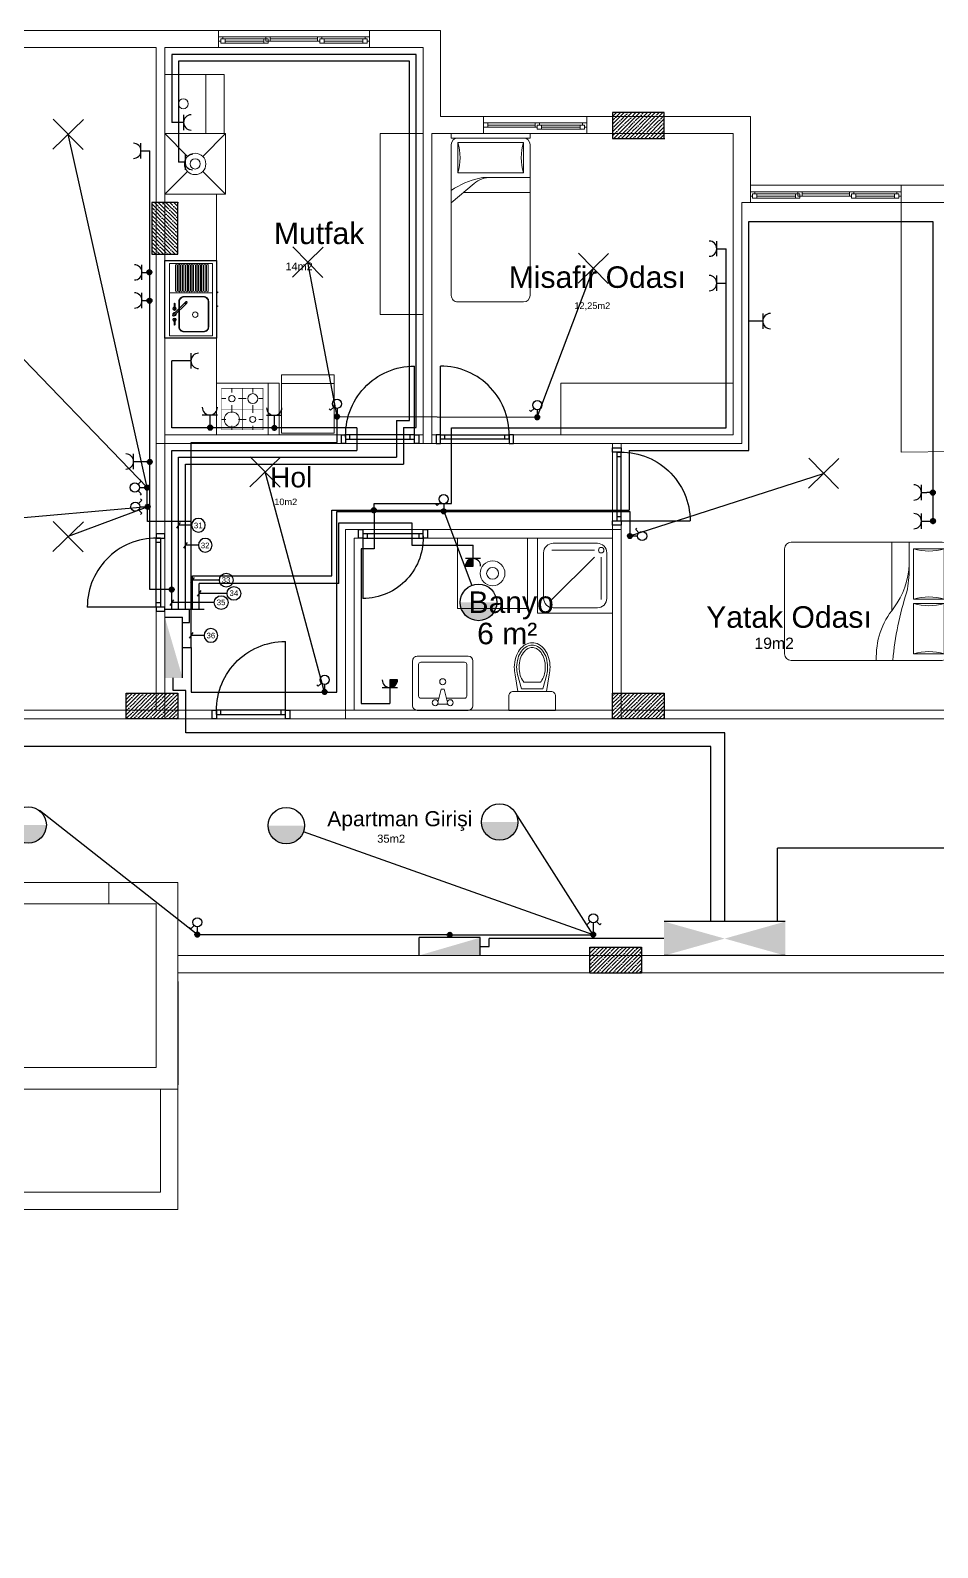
# Model space of a CAD drawing. Header units: millimetres. Extents: x 4244 to 11072, y 2695 to 6443.
# Drawn here: x 7451 to 7978, y 2695 to 3577 of the extents above; entities that cross this region are included whole.
import ezdxf
from ezdxf.enums import TextEntityAlignment as Align

# ---------------------------------------------------------------- set-up
doc = ezdxf.new("R2010")
doc.units = ezdxf.units.MM
doc.linetypes.add('ACAD_ISO03W100', pattern=[30, 12, -18])
for name, color, linetype in [('Anahat', 100, 'Continuous'), ('Aydınlatma', 130, 'Continuous'), ('KULP', 3, 'Continuous'), ('LINYE', 220, 'Continuous'), ('MIMARI', 7, 'Continuous'), ('Priz Hat', 10, 'Continuous'), ('SEMBOL', 7, 'Continuous'), ('TEZGAH', 7, 'Continuous')]:
    doc.layers.add(name, color=color, linetype=linetype)
for name, color, linetype, lineweight in [('duvar', 30, 'Continuous', 20), ('kolon', 50, 'Continuous', 30), ('pencere', 241, 'Continuous', 15), ('TEFRIS', 252, 'Continuous', 15)]:
    doc.layers.add(name, color=color, linetype=linetype, lineweight=lineweight)
doc.styles.add('ATT', font='romans.shx')
doc.styles.get("Standard").update_dxf_attribs({"font": 'arial.ttf'})

# ---------------------------------------------------------------- blocks, each defined once
blk = doc.blocks.new('90kapı')
blk.add_line((243145.1, 70889.4), (243145.1, 70969.4))
for points in [[(243145.1, 70879.4), (243145.1, 70889.4), (243140.1, 70889.4), (243140.1, 70879.4)], [(243225.1, 70879.4), (243230.1, 70879.4), (243230.1, 70889.4), (243225.1, 70889.4)]]:
    blk.add_lwpolyline(points, close=True)
for points in [[(243145.1, 70889.4), (243225.1, 70889.4), (243225.1, 70884.4), (243220.1, 70884.4), (243220.1, 70889.4)], [(243150.1, 70884.4), (243150.1, 70889.4)], [(243220.1, 70884.4), (243145.1, 70884.4)]]:
    blk.add_lwpolyline(points)
blk.add_arc((243145.1, 70889.4), 80, 356.4167, 90)
blk = doc.blocks.new('80kapı')
blk.add_line((243283.4, 70889.4), (243283.4, 70959.4))
for points in [[(243283.4, 70879.4), (243283.4, 70889.4), (243278.4, 70889.4), (243278.4, 70879.4)], [(243353.4, 70879.4), (243358.4, 70879.4), (243358.4, 70889.4), (243353.4, 70889.4)]]:
    blk.add_lwpolyline(points, close=True)
for points in [[(243283.4, 70889.4), (243353.4, 70889.4), (243353.4, 70884.4), (243348.4, 70884.4), (243348.4, 70889.4)], [(243288.4, 70884.4), (243288.4, 70889.4)], [(243348.4, 70884.4), (243283.4, 70884.4)]]:
    blk.add_lwpolyline(points)
blk.add_arc((243283.4, 70889.4), 70, 355.904, 90)
blk = doc.blocks.new('12PBED01')
at = {"color": 0, "linetype": 'ByBlock'}
for p, q in [((0, 0), (0, 36)), ((2, 36), (0, 36)), ((2, 0), (2, 36)), ((5, 36), (74, 36)), ((20, 36), (20, 15.78474)), ((27, 36), (27, 5.5)), ((18, 33), (4, 33)), ((4, 33), (4, 3)), ((18, 3), (18, 33)), ((77, 33), (77, 3)), ((31.609761, 0), (22.821743, 10.433915)), ((2, 0), (0, 0)), ((4, 3), (18, 3)), ((74, 0), (5, 0))]:
    blk.add_line(p, q, dxfattribs=at)
for centre, radius, start, end in [((5, 33), 3, 90, 180), ((74, 33), 3, 0, 90), ((11, 57), 25, 253.739795, 286.260205), ((32, 18.164349), 12, 180, 220.10593), ((32, 15.78474), 12, 180, 193.392796), ((59.913793, 22.431034), 40.69413, 193.392796, 213.450102), ((5, 3), 3, 180, 270), ((11, -21), 25, 73.739795, 106.260205), ((74, 3), 3, 270, 0)]:
    blk.add_arc(centre, radius, start, end, dxfattribs=at)
at = {"color": 0, "linetype": 'ByBlock', "style": 'ATT'}
for tag, flags, p in [('ITEM', 3, (48.5, 22)), ('ROOM_NUMBER', 1, (48.5, 7.5))]:
    blk.add_attdef(tag, text='', height=6, dxfattribs=dict(at, flags=flags)).set_placement(p, align=Align.CENTER)
blk = doc.blocks.new('12PBED03')
at = {"color": 0, "linetype": 'ByBlock'}
for p, q in [((3, 54), (0, 54)), ((0, 0), (0, 54)), ((3, 0), (3, 54)), ((19, 51), (5, 51)), ((5, 51), (5, 28)), ((6, 54), (75, 54)), ((19, 28), (19, 51)), ((21, 41.758136), (21, 54)), ((29, 23), (29, 54)), ((78, 51), (78, 3)), ((5, 28), (19, 28)), ((5, 26), (5, 3)), ((19, 26), (5, 26)), ((19, 3), (19, 26)), ((3, 0), (0, 0)), ((5, 3), (19, 3)), ((75, 0), (6, 0))]:
    blk.add_line(p, q, dxfattribs=at)
for centre, radius, start, end in [((6, 51), 3, 90, 180), ((12, 75), 25, 253.739795, 286.260205), ((75, 51), 3, 0, 90), ((69.004289, 41.742518), 48.004291, 179.981359, 192.466744), ((57.725806, 45.629032), 36.761918, 182.539782, 216.040311), ((12, 4), 25, 73.739795, 106.260205), ((-120.191801, -13.95004), 149.36804, 5.357156, 17.666547), ((12, 50), 25, 253.739795, 286.260205), ((0.75, 1.5), 35.338541, 357.56726, 39.546081), ((6, 3), 3, 180, 270), ((12, -21), 25, 73.739795, 106.260205), ((75, 3), 3, 270, 0)]:
    blk.add_arc(centre, radius, start, end, dxfattribs=at)
at = {"color": 0, "linetype": 'ByBlock', "style": 'ATT'}
for tag, flags, p in [('ITEM', 3, (50, 33)), ('ROOM_NUMBER', 1, (50, 18.5))]:
    blk.add_attdef(tag, text='', height=6, dxfattribs=dict(at, flags=flags)).set_placement(p, align=Align.CENTER)
blk = doc.blocks.new('lav')
at = {"layer": 'TEFRIS'}
for p, q in [((2752.7, 4644.6), (2752.7, 4585.2)), ((2810.3, 4649.8), (2758, 4649.8)), ((2766.7, 4619.3), (2766.7, 4640.2)), ((2769.3, 4642.8), (2806, 4642.8)), ((2808.6, 4640.2), (2808.6, 4589.6)), ((2815.6, 4585.2), (2815.6, 4644.6)), ((2759.7, 4609.7), (2759.7, 4620.2)), ((2777.2, 4616.7), (2763.2, 4620.2)), ((2763.2, 4609.7), (2777.2, 4613.2)), ((2766.7, 4589.6), (2766.7, 4610.6)), ((2777.2, 4613.2), (2777.2, 4616.7)), ((2806, 4587), (2769.3, 4587)), ((2758, 4580), (2810.3, 4580))]:
    blk.add_line(p, q, dxfattribs=at)
for centre in [(2761.5, 4623.6), (2761.5, 4606.2), (2785.9, 4614.9)]:
    blk.add_circle(centre, 3.49, dxfattribs=at)
for centre, radius, start, end in [((2758, 4644.6), 5.24, 90, 180), ((2769.3, 4640.2), 2.62, 90, 180), ((2806, 4640.2), 2.62, 0, 90), ((2810.3, 4644.6), 5.24, 0, 90), ((2758, 4585.2), 5.24, 180, 270), ((2769.3, 4589.6), 2.62, 180, 270), ((2806, 4589.6), 2.62, 270, 0), ((2810.3, 4585.2), 5.24, 270, 0)]:
    blk.add_arc(centre, radius, start, end, dxfattribs=at)
blk = doc.blocks.new('duşak')
at = {"layer": 'TEFRIS'}
for p, q in [((1279.4, 4784.1), (1328.9, 4784.1)), ((1279.4, 4726.8), (1328.9, 4776.1)), ((1336.8, 4776.1), (1336.8, 4726.8))]:
    blk.add_line(p, q, dxfattribs=at)
blk.add_lwpolyline([(1350, 4798.1), (1350, 4710.8), (1262.7, 4710.8), (1262.7, 4798.1)], close=True, dxfattribs=at)
blk.add_lwpolyline([(1269.9, 4781.1), (1269.9, 4728.1, 0.414214), (1280.8, 4717.2), (1332.3, 4717.2, 0.414214), (1343.2, 4728.1), (1343.2, 4781.1, 0.414214), (1332.3, 4792.1), (1280.8, 4792.1, 0.414214)], format="xyb", close=True, dxfattribs=at)
blk.add_circle((1336.8, 4784.1), 3.19, dxfattribs=at)
blk = doc.blocks.new('klo')
at = {"layer": 'TEFRIS'}
blk.add_line((2781.8, 4733.8), (2781.8, 4758.7), dxfattribs=at)
for points in [[(2785, 4762.8), (2765.6, 4766, 0.058264), (2756.7, 4767, 0.073614), (2745.5, 4765.3, 0.084488), (2736.6, 4760.9, 0.106412), (2730.3, 4753.8, 0.129635), (2728.3, 4746.3, 0.129635), (2730.3, 4738.7, 0.106412), (2736.6, 4731.6, 0.084488), (2745.5, 4727.2, 0.073614), (2756.7, 4725.5, 0.058264), (2765.6, 4726.6), (2785, 4729.8)], [(2781.8, 4758.7), (2765.1, 4763.3, 0.05892), (2756.7, 4764.3, 0.073614), (2746.3, 4762.7, 0.084488), (2738.2, 4758.7, 0.106412), (2732.7, 4752.5, 0.129635), (2731, 4746.3, 0.129635), (2732.7, 4740, 0.106412), (2738.2, 4733.8, 0.084488), (2746.3, 4729.8, 0.073614), (2756.7, 4728.3, 0.05892), (2765.1, 4729.3), (2781.8, 4733.8)]]:
    blk.add_lwpolyline(points, format="xyb", dxfattribs=at)
for points in [[(2756.7, 4731, 0.073614), (2766.3, 4732.4, 0.084488), (2773.5, 4736, 0.011368), (2774.1, 4736.5), (2774.1, 4756, 0.011368), (2773.5, 4756.5, 0.084488), (2766.3, 4760.1, 0.073614), (2756.7, 4761.5, 0.073614), (2747.1, 4760.1, 0.084488), (2739.8, 4756.5, 0.106412), (2735.1, 4751.2, 0.129635), (2733.8, 4746.3, 0.129635), (2735.1, 4741.4, 0.106412), (2739.8, 4736, 0.084488), (2747.1, 4732.4, 0.073614)], [(2790.5, 4773.5), (2806.9, 4773.5), (2806.9, 4719), (2790.5, 4719, -0.414214), (2785, 4724.5), (2785, 4768.1, -0.414214)]]:
    blk.add_lwpolyline(points, format="xyb", close=True, dxfattribs=at)
blk = doc.blocks.new('ARF17')
for p, q in [((0.179, 0.541), (0.179, 0.493)), ((0.421, 0.541), (0.421, 0.493)), ((0.059, 0.421), (0.107, 0.421)), ((0.345, 0.421), (0.255, 0.421)), ((0.493, 0.421), (0.541, 0.421)), ((0.059, 0.179), (0.107, 0.179)), ((0.179, 0.255), (0.179, 0.345)), ((0.345, 0.179), (0.255, 0.179)), ((0.421, 0.255), (0.421, 0.345)), ((0.493, 0.179), (0.541, 0.179)), ((0.179, 0.107), (0.179, 0.059)), ((0.421, 0.107), (0.421, 0.059))]:
    blk.add_line(p, q)
blk.add_lwpolyline([(0, 0.6), (0, 0), (0.6, 0), (0.6, 0.6)], close=True)
at = {"const_width": 0.006}
blk.add_lwpolyline([(0.059, 0.541), (0.059, 0.059), (0.541, 0.059), (0.541, 0.541)], close=True, dxfattribs=at)
at = {"const_width": 0.005}
for points in [[(0.3, 0.541), (0.3, 0.059)], [(0.059, 0.3), (0.541, 0.3)]]:
    blk.add_lwpolyline(points, dxfattribs=at)
for centre, radius in [((0.179, 0.421), 0.0879), ((0.421, 0.421), 0.0352), ((0.179, 0.179), 0.0373), ((0.421, 0.179), 0.058)]:
    blk.add_circle(centre, radius)
blk = doc.blocks.new('AR365L')
blk.add_line((0, 0.1), (0.61, 0.1))
blk.add_lwpolyline([(0, 0), (0, 0.68), (0.61, 0.68), (0.61, 0)], close=True)
blk = doc.blocks.new('KLM21SAG')
blk.add_lwpolyline([(0.9, -0.6), (0.9, 0), (0, 0), (0, -0.6)], close=True)
at = {"layer": 'KULP'}
for points in [[(0.365, -0.6), (0.365, -0.61), (0.375, -0.61), (0.375, -0.6)], [(0.525, -0.6), (0.525, -0.61), (0.535, -0.61), (0.535, -0.6)]]:
    blk.add_lwpolyline(points, dxfattribs=at)
at = {"layer": 'TEFRIS'}
blk.add_line((0.373, -0.555), (0.373, -0.055), dxfattribs=at)
blk.add_lwpolyline([(0.033, -0.055), (0.033, -0.555), (0.873, -0.555), (0.873, -0.055)], close=True, dxfattribs=at)
for points in [[(0.053, -0.125), (0.353, -0.125, -1), (0.353, -0.145), (0.053, -0.145, -1), (0.053, -0.125)], [(0.053, -0.155), (0.353, -0.155, -1), (0.353, -0.175), (0.053, -0.175, -1), (0.053, -0.155)], [(0.053, -0.185), (0.353, -0.185, -1), (0.353, -0.205), (0.053, -0.205, -1), (0.053, -0.185)], [(0.053, -0.215), (0.353, -0.215, -1), (0.353, -0.235), (0.053, -0.235, -1), (0.053, -0.215)], [(0.053, -0.245), (0.353, -0.245, -1), (0.353, -0.265), (0.053, -0.265, -1), (0.053, -0.245)], [(0.053, -0.275), (0.353, -0.275, -1), (0.353, -0.295), (0.053, -0.295, -1), (0.053, -0.275)], [(0.053, -0.305), (0.353, -0.305, -1), (0.353, -0.325), (0.053, -0.325, -1), (0.053, -0.305)], [(0.053, -0.335), (0.353, -0.335, -1), (0.353, -0.355), (0.053, -0.355, -1), (0.053, -0.335)], [(0.053, -0.365), (0.353, -0.365, -1), (0.353, -0.385), (0.053, -0.385, -1), (0.053, -0.365)], [(0.053, -0.395), (0.353, -0.395, -1), (0.353, -0.415), (0.053, -0.415, -1), (0.053, -0.395)], [(0.053, -0.425), (0.353, -0.425, -1), (0.353, -0.445), (0.053, -0.445, -1), (0.053, -0.425)], [(0.053, -0.455), (0.353, -0.455, -1), (0.353, -0.475), (0.053, -0.475, -1), (0.053, -0.455)], [(0.053, -0.485), (0.353, -0.485, -1), (0.353, -0.505), (0.053, -0.505, -1), (0.053, -0.485)]]:
    blk.add_lwpolyline(points, format="xyb", dxfattribs=at)
for points in [[(0.417, -0.223), (0.417, -0.45, 0.414214), (0.477, -0.51), (0.769, -0.51, 0.414214), (0.829, -0.45), (0.829, -0.223, 0.414214), (0.769, -0.163), (0.477, -0.163, 0.414214)], [(0.423, -0.223), (0.423, -0.45, 0.414214), (0.477, -0.504), (0.769, -0.504, 0.414214), (0.823, -0.45), (0.823, -0.223, 0.414214), (0.769, -0.169), (0.477, -0.169, 0.414214)], [(0.479, -0.243), (0.63, -0.093, -1), (0.643, -0.106), (0.493, -0.257, -1)], [(0.502, -0.107), (0.57, -0.107, -0.563183), (0.57, -0.119), (0.502, -0.119, -1)], [(0.744, -0.107), (0.675, -0.107, 0.563183), (0.675, -0.119), (0.744, -0.119, 1)]]:
    blk.add_lwpolyline(points, format="xyb", close=True, dxfattribs=at)
for centre, radius in [((0.496, -0.24), 0.00635), ((0.628, -0.353), 0.0317)]:
    blk.add_circle(centre, radius, dxfattribs=at)
for centre, start, end in [((0.559, -0.113), 199.4712, 160.5288), ((0.623, -0.113), 75, 195), ((0.623, -0.113), 255, 15), ((0.687, -0.113), 19.4712, 340.5288)]:
    blk.add_arc(centre, 0.0191, start, end, dxfattribs=at)
at = {"layer": 'TEZGAH'}
blk.add_lwpolyline([(0, 0), (0, -0.6), (0.9, -0.6), (0.9, 0)], close=True, dxfattribs=at)
blk = doc.blocks.new('Priz Toprakli')
at = {"layer": 'SEMBOL', "linetype": 'ByBlock'}
blk.add_line((17.7, 0), (-17.7, 0), dxfattribs=at)
at = {"layer": 'SEMBOL', "color": 1, "ltscale": 10}
blk.add_line((0, 0), (0, 12.6), dxfattribs=at)
at = {"layer": 'SEMBOL', "linetype": 'ByBlock'}
blk.add_arc((0, -17.6), 17.7, 0, 180, dxfattribs=at)
blk = doc.blocks.new('Buat')
at = {"layer": 'SEMBOL'}
for p, q in [((5465.82, 3079.37), (5468.65, 3079.37)), ((5465.82, 3079.28), (5468.65, 3079.28)), ((5465.83, 3079.45), (5468.64, 3079.45)), ((5465.83, 3079.19), (5468.64, 3079.19)), ((5465.84, 3079.54), (5468.63, 3079.54)), ((5465.84, 3079.1), (5468.63, 3079.1)), ((5465.85, 3079.63), (5468.62, 3079.63)), ((5465.86, 3079.01), (5468.61, 3079.01)), ((5465.87, 3079.72), (5468.6, 3079.72)), ((5465.89, 3078.92), (5468.58, 3078.92)), ((5465.9, 3079.81), (5468.57, 3079.81)), ((5465.92, 3078.84), (5468.55, 3078.84)), ((5465.93, 3079.9), (5468.54, 3079.9)), ((5465.96, 3078.75), (5468.52, 3078.75)), ((5465.97, 3079.98), (5468.5, 3079.98)), ((5466, 3078.66), (5468.47, 3078.66)), ((5466.02, 3080.07), (5468.45, 3080.07)), ((5466.05, 3078.57), (5468.42, 3078.57)), ((5466.08, 3080.16), (5468.39, 3080.16)), ((5466.12, 3078.48), (5468.35, 3078.48)), ((5466.15, 3080.25), (5468.32, 3080.25)), ((5466.19, 3078.39), (5468.28, 3078.39)), ((5466.23, 3080.34), (5468.24, 3080.34)), ((5466.28, 3078.31), (5468.19, 3078.31)), ((5466.32, 3080.43), (5468.15, 3080.43)), ((5466.39, 3078.22), (5468.09, 3078.22)), ((5466.44, 3080.51), (5468.03, 3080.51)), ((5466.52, 3078.13), (5467.95, 3078.13)), ((5466.59, 3080.6), (5467.88, 3080.6)), ((5466.69, 3078.04), (5467.78, 3078.04)), ((5466.8, 3080.69), (5467.67, 3080.69)), ((5467, 3077.95), (5467.47, 3077.95))]:
    blk.add_line(p, q, dxfattribs=at)
blk.add_circle((5467.24, 3079.35), 1.41, dxfattribs=at)
blk = doc.blocks.new('etanş')
at = {"layer": 'MIMARI', "linetype": 'ACAD_ISO03W100', "ltscale": 10}
blk.add_hatch(color=256, dxfattribs=at).paths.add_polyline_path([(5406.7, 5512.8), (5406, 5512.8, 0.402331), (5389, 5495.1), (5406.7, 5495.1)])
for p, q in [((5406.7, 5495.1), (5406.7, 5512.7)), ((5389, 5495.1), (5406.7, 5495.1))]:
    blk.add_line(p, q, dxfattribs=at)
at = {"layer": 'SEMBOL', "linetype": 'ByBlock'}
blk.add_line((5424.4, 5512.8), (5389, 5512.8), dxfattribs=at)
at = {"layer": 'SEMBOL', "color": 1, "ltscale": 10}
blk.add_line((5406.7, 5512.8), (5406.7, 5525.3), dxfattribs=at)
at = {"layer": 'SEMBOL', "linetype": 'ByBlock'}
blk.add_arc((5406.7, 5495.1), 17.7, 0, 180, dxfattribs=at)
blk = doc.blocks.new('ARM')
at = {"layer": 'SEMBOL', "color": 2}
for p, q in [((0, 17.5), (0, -17.5)), ((17.5, 0), (-17.5, 0))]:
    blk.add_line(p, q, dxfattribs=at)
blk = doc.blocks.new('Komitator')
at = {"layer": 'MIMARI', "linetype": 'ACAD_ISO03W100', "ltscale": 10}
blk.add_line((0, 10.6), (0, 28.4), dxfattribs=at)
at = {"layer": 'SEMBOL'}
for p, q in [((-15, 15), (-18, 12)), ((-7.5, 7.5), (-15, 15)), ((7.5, 7.5), (15, 15)), ((15, 15), (18, 12))]:
    blk.add_line(p, q, dxfattribs=at)
blk.add_circle((0, 0), 10.6, dxfattribs=at)
blk = doc.blocks.new('Adi Anahtar')
at = {"layer": 'MIMARI', "linetype": 'ACAD_ISO03W100', "ltscale": 10}
blk.add_line((0, 10.6), (0, 28.4), dxfattribs=at)
at = {"layer": 'SEMBOL'}
for p, q in [((7.5, 7.5), (15, 15)), ((15, 15), (18, 12))]:
    blk.add_line(p, q, dxfattribs=at)
blk.add_circle((0, 0), 10.6, dxfattribs=at)
blk = doc.blocks.new('boatt')
at = {"layer": 'SEMBOL'}
for p, q in [((-1.41, 0.18), (1.41, 0.18)), ((-1.41, 0.09), (1.41, 0.09)), ((-1.41, 0), (1.41, 0)), ((-1.4, 0.26), (1.4, 0.26)), ((-1.38, 0.35), (1.38, 0.35)), ((-1.36, 0.44), (1.36, 0.44)), ((-1.34, 0.53), (1.34, 0.53)), ((-1.3, 0.62), (1.3, 0.62)), ((-1.26, 0.71), (1.26, 0.71)), ((-1.21, 0.79), (1.21, 0.79)), ((-1.15, 0.88), (1.15, 0.88)), ((-1.09, 0.97), (1.09, 0.97)), ((-1.01, 1.06), (1.01, 1.06)), ((-0.91, 1.15), (0.91, 1.15)), ((-0.8, 1.24), (0.8, 1.24)), ((-0.65, 1.32), (0.65, 1.32)), ((-0.43, 1.41), (0.43, 1.41)), ((-1.4, -0.09), (1.4, -0.09)), ((-1.39, -0.18), (1.39, -0.18)), ((-1.37, -0.26), (1.37, -0.26)), ((-1.35, -0.35), (1.35, -0.35)), ((-1.32, -0.44), (1.32, -0.44)), ((-1.28, -0.53), (1.28, -0.53)), ((-1.23, -0.62), (1.23, -0.62)), ((-1.18, -0.71), (1.18, -0.71)), ((-1.12, -0.79), (1.12, -0.79)), ((-1.04, -0.88), (1.04, -0.88)), ((-0.96, -0.97), (0.96, -0.97)), ((-0.85, -1.06), (0.85, -1.06)), ((-0.72, -1.15), (0.72, -1.15)), ((-0.54, -1.24), (0.54, -1.24)), ((-0.24, -1.32), (0.24, -1.32))]:
    blk.add_line(p, q, dxfattribs=at)
blk.add_circle((0, 0.07), 1.41, dxfattribs=at)
blk = doc.blocks.new('Linye')
at = {"layer": 'LINYE'}
for p, q in [((0, 0), (-2.3, 3.3)), ((15, 0), (0, 0)), ((0, 0), (2.3, -3.3))]:
    blk.add_line(p, q, dxfattribs=at)
blk.add_circle((23, 0), 8, dxfattribs=at)

msp = doc.modelspace()

# ---------------------------------------------------------------- hatches: boundary and pattern name
at = {"lineweight": -3}
h = msp.add_hatch(dxfattribs=at)
h.set_pattern_fill('ANSI35', color=0, scale=0.5)
h.set_pattern_definition([(45, (-65204.0316, -9537.0527), (-2.24506403, 2.24506403), []), (45, (-65201.7866, -9537.0527), (-2.24506403, 2.24506403), [3.96875, -0.79375, 0, -0.79375])])
h.paths.add_polyline_path([(7819.526, 3529.032), (7789.526, 3529.032), (7789.526, 3514.032), (7819.526, 3514.032)])
h = msp.add_hatch(dxfattribs=at)
h.set_pattern_fill('ANSI35', color=0, scale=0.5, angle=90)
h.set_pattern_definition([(135, (20588.1105, -69546.727), (-2.24506403, -2.24506403), []), (135, (20588.1105, -69544.482), (-2.24506403, -2.24506403), [3.96875, -0.79375, 0, -0.79375])])
h.paths.add_polyline_path([(7522.026, 3476.83), (7522.026, 3446.83), (7537.026, 3446.83), (7537.026, 3476.83)])
h = msp.add_hatch(dxfattribs=at)
h.set_pattern_fill('ANSI35', color=0, scale=0.5)
h.set_pattern_definition([(45, (-65516.5316, -9874.2543), (-2.24506403, 2.24506403), []), (45, (-65514.2866, -9874.2543), (-2.24506403, 2.24506403), [3.96875, -0.79375, 0, -0.79375])])
h.paths.add_polyline_path([(7507.026, 3191.83), (7537.026, 3191.83), (7537.026, 3176.83), (7507.026, 3176.83)])
h = msp.add_hatch(dxfattribs=at)
h.set_pattern_fill('ANSI35', color=0, scale=0.5)
h.set_pattern_definition([(45, (-65234.0316, -9874.2543), (-2.24506403, 2.24506403), []), (45, (-65231.7866, -9874.2543), (-2.24506403, 2.24506403), [3.96875, -0.79375, 0, -0.79375])])
h.paths.add_polyline_path([(7789.526, 3191.83), (7819.526, 3191.83), (7819.526, 3176.83), (7789.526, 3176.83)])
h = msp.add_hatch(dxfattribs=at)
h.set_pattern_fill('ANSI35', color=0, scale=0.5)
h.set_pattern_definition([(45, (-65247.3893, -10021.7543), (-2.24506403, 2.24506403), []), (45, (-65245.1442, -10021.7543), (-2.24506403, 2.24506403), [3.96875, -0.79375, 0, -0.79375])])
h.paths.add_polyline_path([(7776.168, 3044.33), (7806.168, 3044.33), (7806.168, 3029.33), (7776.168, 3029.33)])
at = {"layer": 'Aydınlatma', "linetype": 'ACAD_ISO03W100', "ltscale": 10}
for points in [[(7701.046, 3244.492, 1), (7722.241, 3244.492)], [(7439.559, 3115.215, 1), (7460.754, 3115.215)], [(7589.457, 3114.851, 1), (7610.652, 3114.851)], [(7713.34, 3116.914, 1), (7734.534, 3116.914)]]:
    msp.add_hatch(color=2, dxfattribs=at).paths.add_polyline_path(points)
at = {"layer": 'SEMBOL', "ltscale": 10}
for points in [[(7529.526, 3235.944), (7529.526, 3200.62), (7539.833, 3200.62)], [(7677.3, 3039.462), (7712.624, 3039.462), (7712.624, 3049.769)]]:
    msp.add_hatch(color=256, dxfattribs=at).paths.add_polyline_path(points)
at = {"layer": 'SEMBOL'}
h = msp.add_hatch(color=256, dxfattribs=at)
h.paths.add_polyline_path([(7889.801, 3039.33), (7889.801, 3059.112), (7854.605, 3049.221)])
h.paths.add_polyline_path([(7819.41, 3059.112), (7819.41, 3039.33), (7854.605, 3049.221)])

# ---------------------------------------------------------------- linework, layer by layer
at = {"color": 0}
msp.add_line((7537.026, 3024.33), (7537.026, 2964.33), dxfattribs=at)
at = {"layer": 'Anahat'}
for p, q in [((7534.309, 3195.093), (7534.309, 3200.706)), ((7534.309, 3193.294), (7534.309, 3195.093)), ((7541.707, 3193.294), (7534.309, 3193.294)), ((7541.707, 3168.83), (7541.707, 3193.294)), ((7854.605, 3168.83), (7541.707, 3168.83)), ((7854.605, 3059.112), (7854.605, 3168.83)), ((7846.605, 3160.83), (7282.41, 3160.83)), ((7846.605, 3059.112), (7846.605, 3160.83)), ((7885.204, 3059.112), (7885.204, 3101.83)), ((7993.774, 3101.83), (7885.204, 3101.83)), ((7712.624, 3044.616), (7717.931, 3044.616)), ((7819.202, 3049.353), (7717.931, 3049.353)), ((7717.931, 3044.616), (7717.931, 3049.353))]:
    msp.add_line(p, q, dxfattribs=at)
at = {"layer": 'Aydınlatma'}
for p, q in [((7519.244, 3311.287), (7321.462, 3516.283)), ((7519.244, 3311.287), (7473.391, 3516.476)), ((7629.518, 3352.468), (7612.556, 3442.175)), ((7745.761, 3352.08), (7778.332, 3438.607)), ((7629.509, 3352.79), (7629.509, 3352.79)), ((7629.509, 3352.79), (7629.513, 3352.365)), ((7629.513, 3337.365), (7629.513, 3352.365)), ((7745.761, 3352.012), (7629.513, 3352.365)), ((7745.761, 3352.012), (7745.761, 3352.012)), ((7544.833, 3337.365), (7629.513, 3337.365)), ((7544.833, 3291.422), (7544.833, 3337.365)), ((7622.306, 3192.368), (7587.768, 3320.29)), ((7799.571, 3283.128), (7912.024, 3319.468)), ((7519.617, 3300.105), (7321.462, 3282.509)), ((7519.617, 3300.105), (7473.391, 3282.702)), ((7629.492, 3192.365), (7629.492, 3297.365)), ((7629.492, 3297.365), (7799.492, 3297.365)), ((7691.45, 3297.462), (7707.869, 3254.394)), ((7794.492, 3297.365), (7794.492, 3297.365)), ((7794.492, 3297.365), (7794.492, 3297.365)), ((7799.492, 3297.365), (7799.492, 3282.849)), ((7539.833, 3218.282), (7544.833, 3218.282)), ((7544.833, 3218.282), (7544.833, 3192.365)), ((7544.833, 3192.365), (7629.492, 3192.365)), ((7548.404, 3051.57), (7456.7, 3123.551)), ((7778.315, 3051.386), (7732.871, 3122.614)), ((7778.315, 3051.386), (7610.038, 3111.296)), ((7694.962, 3051.386), (7546.866, 3051.386)), ((7694.962, 3051.386), (7778.315, 3051.386)), ((7778.315, 3054.908), (7778.315, 3051.386))]:
    msp.add_line(p, q, dxfattribs=at)
msp.add_lwpolyline([(7544.833, 3218.282), (7544.833, 3291.422), (7519.498, 3291.422), (7519.244, 3311.307)], dxfattribs=at)
at = {"layer": 'Aydınlatma', "color": 1}
for centre in [(7711.644, 3244.492), (7450.157, 3115.215), (7600.055, 3114.851), (7723.937, 3116.914)]:
    msp.add_circle(centre, 10.597, dxfattribs=at)
at = {"layer": 'duvar'}
for p, q in [((7869.526, 3476.83), (7864.526, 3476.83)), ((7869.526, 3476.83), (7887.026, 3476.83)), ((7582.026, 3336.83), (7627.026, 3336.83)), ((7682.026, 3336.83), (7637.026, 3336.83)), ((7789.526, 3334.33), (7789.526, 3289.33)), ((7529.526, 3284.33), (7529.526, 3239.33)), ((7682.026, 3286.83), (7642.026, 3286.83)), ((7479.526, 3181.83), (7679.526, 3181.83)), ((7479.526, 3176.83), (7679.526, 3176.83)), ((7557.026, 3176.83), (7602.026, 3176.83)), ((7537.026, 3039.33), (7988.89, 3039.33)), ((7537.026, 3029.33), (7984.526, 3029.33))]:
    msp.add_line(p, q, dxfattribs=at)
for points in [[(7983.89, 3486.83), (7869.526, 3486.83), (7869.526, 3526.83), (7689.526, 3526.83), (7689.526, 3576.83), (7519.526, 3576.83), (7519.526, 3576.83), (7279.526, 3576.83), (7279.526, 3576.83), (7019.526, 3576.83), (7019.526, 3446.83), (6889.526, 3446.83)], [(7679.526, 3471.83), (7679.526, 3336.83), (7864.526, 3336.83), (7864.526, 3476.83)], [(7887.026, 3476.83), (7987.026, 3476.83), (7988.89, 3256.83)], [(7529.526, 3471.83), (7529.526, 3176.83), (7269.526, 3176.83), (7269.526, 3471.83)], [(7524.526, 3466.83), (7524.526, 3336.83), (7684.526, 3336.83), (7684.526, 3466.83)], [(7994.526, 3176.83), (7994.526, 3176.83), (7789.526, 3176.83), (7789.526, 3336.83)], [(7988.89, 3181.83), (7794.526, 3181.83), (7794.526, 3336.83)]]:
    msp.add_lwpolyline(points, dxfattribs=at)
for points in [[(7524.526, 3181.83), (7274.526, 3181.83), (7274.526, 3566.83), (7524.526, 3566.83)], [(7529.526, 3566.83), (7529.526, 3341.83), (7679.526, 3341.83), (7679.526, 3566.83)], [(7859.526, 3516.83), (7684.526, 3516.83), (7684.526, 3341.83), (7859.526, 3341.83)], [(7794.526, 3176.83), (7634.526, 3176.83), (7634.526, 3286.83), (7794.526, 3286.83)], [(7789.526, 3181.83), (7639.526, 3181.83), (7639.526, 3281.83), (7789.526, 3281.83)]]:
    msp.add_lwpolyline(points, close=True, dxfattribs=at)
at = {"layer": 'duvar', "color": 0}
msp.add_lwpolyline([(7537.026, 2961.83), (7419.526, 2961.83), (7419.526, 2891.83), (7537.026, 2891.83)], close=True, dxfattribs=at)
msp.add_lwpolyline([(7419.526, 2901.83), (7527.026, 2901.83), (7527.026, 2961.83)], dxfattribs=at)
at = {"layer": 'kolon', "color": 0, "lineweight": 20}
for q in [(7537.026, 3081.83), (7497.026, 3069.33)]:
    msp.add_line((7497.026, 3081.83), q, dxfattribs=at)
at = {"layer": 'kolon', "color": 0}
for points in [[(7819.526, 3529.032), (7789.526, 3529.032), (7789.526, 3514.032), (7819.526, 3514.032)], [(7522.026, 3476.83), (7522.026, 3446.83), (7537.026, 3446.83), (7537.026, 3476.83)], [(7507.026, 3191.83), (7537.026, 3191.83), (7537.026, 3176.83), (7507.026, 3176.83)], [(7789.526, 3191.83), (7819.526, 3191.83), (7819.526, 3176.83), (7789.526, 3176.83)], [(7776.255, 3044.215), (7806.255, 3044.215), (7806.255, 3029.215), (7776.255, 3029.215)]]:
    msp.add_lwpolyline(points, close=True, dxfattribs=at)
at = {"layer": 'kolon', "color": 0, "lineweight": 20}
for points in [[(7407.026, 2961.83), (7537.026, 2961.83), (7537.026, 3081.83), (7419.526, 3081.83), (7419.526, 3081.83)], [(7419.526, 3069.33), (7419.526, 2974.33), (7524.526, 2974.33), (7524.526, 3069.33), (7419.526, 3069.33)]]:
    msp.add_lwpolyline(points, dxfattribs=at)
at = {"layer": 'LINYE'}
for p, q in [((7545.526, 3257.414), (7544.369, 3255.782)), ((7545.526, 3257.414), (7546.683, 3259.045)), ((7561.218, 3257.414), (7545.526, 3257.414)), ((7533.526, 3244.403), (7532.369, 3242.771)), ((7533.526, 3244.403), (7534.683, 3246.034)), ((7558.241, 3244.403), (7533.526, 3244.403)), ((7549.526, 3249.754), (7548.369, 3248.122)), ((7549.526, 3249.754), (7550.683, 3251.385)), ((7565.668, 3249.754), (7549.526, 3249.754))]:
    msp.add_line(p, q, dxfattribs=at)
for centre in [(7565.218, 3257.414), (7569.668, 3249.754), (7562.241, 3244.403)]:
    msp.add_circle(centre, 4, dxfattribs=at)
at = {"layer": 'pencere'}
for p, q in [((7648.276, 3576.83), (7560.776, 3576.83)), ((7560.776, 3566.83), (7560.776, 3576.83)), ((7563.276, 3573.08), (7588.276, 3573.08)), ((7564.526, 3571.83), (7587.026, 3571.83)), ((7564.526, 3570.58), (7587.026, 3570.58)), ((7618.276, 3573.08), (7590.776, 3573.08)), ((7618.276, 3571.83), (7590.776, 3571.83)), ((7590.776, 3570.58), (7618.276, 3570.58)), ((7645.776, 3573.08), (7620.776, 3573.08)), ((7644.526, 3571.83), (7622.026, 3571.83)), ((7644.526, 3570.58), (7622.026, 3570.58)), ((7648.276, 3566.83), (7648.276, 3576.83)), ((7648.276, 3566.83), (7560.776, 3566.83)), ((7564.526, 3569.33), (7587.026, 3569.33)), ((7644.526, 3569.33), (7622.026, 3569.33)), ((7774.526, 3526.83), (7714.526, 3526.83)), ((7714.526, 3516.83), (7714.526, 3526.83)), ((7774.526, 3516.83), (7774.526, 3526.83)), ((7744.526, 3523.08), (7717.026, 3523.08)), ((7744.526, 3521.83), (7717.026, 3521.83)), ((7717.026, 3520.58), (7744.526, 3520.58)), ((7772.026, 3523.08), (7747.026, 3523.08)), ((7770.776, 3521.83), (7748.276, 3521.83)), ((7770.776, 3520.58), (7748.276, 3520.58)), ((7770.776, 3519.33), (7748.276, 3519.33)), ((7774.526, 3516.83), (7714.526, 3516.83)), ((7957.026, 3486.83), (7869.526, 3486.83)), ((7869.526, 3476.83), (7869.526, 3486.83)), ((7872.026, 3483.08), (7897.026, 3483.08)), ((7873.276, 3481.83), (7895.776, 3481.83)), ((7927.026, 3483.08), (7899.526, 3483.08)), ((7927.026, 3481.83), (7899.526, 3481.83)), ((7954.526, 3483.08), (7929.526, 3483.08)), ((7953.276, 3481.83), (7930.776, 3481.83)), ((7957.026, 3476.83), (7957.026, 3486.83)), ((7957.026, 3476.83), (7869.526, 3476.83)), ((7873.276, 3480.58), (7895.776, 3480.58)), ((7873.276, 3479.33), (7895.776, 3479.33)), ((7899.526, 3480.58), (7927.026, 3480.58)), ((7953.276, 3480.58), (7930.776, 3480.58)), ((7953.276, 3479.33), (7930.776, 3479.33))]:
    msp.add_line(p, q, dxfattribs=at)
for points in [[(7562.026, 3570.58), (7560.776, 3570.58), (7560.776, 3573.08), (7563.276, 3573.08), (7563.276, 3571.83)], [(7588.276, 3571.83), (7588.276, 3573.08), (7590.776, 3573.08), (7590.776, 3570.58), (7589.526, 3570.58)], [(7620.776, 3571.83), (7620.776, 3573.08), (7618.276, 3573.08), (7618.276, 3570.58), (7619.526, 3570.58)], [(7647.026, 3570.58), (7648.276, 3570.58), (7648.276, 3573.08), (7645.776, 3573.08), (7645.776, 3571.83)], [(7747.026, 3521.83), (7747.026, 3523.08), (7744.526, 3523.08), (7744.526, 3520.58), (7745.776, 3520.58)], [(7773.276, 3520.58), (7774.526, 3520.58), (7774.526, 3523.08), (7772.026, 3523.08), (7772.026, 3521.83)], [(7870.776, 3480.58), (7869.526, 3480.58), (7869.526, 3483.08), (7872.026, 3483.08), (7872.026, 3481.83)], [(7897.026, 3481.83), (7897.026, 3483.08), (7899.526, 3483.08), (7899.526, 3480.58), (7898.276, 3480.58)], [(7929.526, 3481.83), (7929.526, 3483.08), (7927.026, 3483.08), (7927.026, 3480.58), (7928.276, 3480.58)], [(7955.776, 3480.58), (7957.026, 3480.58), (7957.026, 3483.08), (7954.526, 3483.08), (7954.526, 3481.83)]]:
    msp.add_lwpolyline(points, dxfattribs=at)
for points in [[(7562.026, 3571.83), (7564.526, 3571.83), (7564.526, 3569.33), (7562.026, 3569.33)], [(7587.026, 3571.83), (7589.526, 3571.83), (7589.526, 3569.33), (7587.026, 3569.33)], [(7590.776, 3573.08), (7588.276, 3573.08), (7588.276, 3570.58), (7590.776, 3570.58)], [(7622.026, 3571.83), (7619.526, 3571.83), (7619.526, 3569.33), (7622.026, 3569.33)], [(7647.026, 3571.83), (7644.526, 3571.83), (7644.526, 3569.33), (7647.026, 3569.33)], [(7717.026, 3523.08), (7714.526, 3523.08), (7714.526, 3520.58), (7717.026, 3520.58)], [(7748.276, 3521.83), (7745.776, 3521.83), (7745.776, 3519.33), (7748.276, 3519.33)], [(7773.276, 3521.83), (7770.776, 3521.83), (7770.776, 3519.33), (7773.276, 3519.33)], [(7870.776, 3481.83), (7873.276, 3481.83), (7873.276, 3479.33), (7870.776, 3479.33)], [(7895.776, 3481.83), (7898.276, 3481.83), (7898.276, 3479.33), (7895.776, 3479.33)], [(7899.526, 3483.08), (7897.026, 3483.08), (7897.026, 3480.58), (7899.526, 3480.58)], [(7930.776, 3481.83), (7928.276, 3481.83), (7928.276, 3479.33), (7930.776, 3479.33)], [(7955.776, 3481.83), (7953.276, 3481.83), (7953.276, 3479.33), (7955.776, 3479.33)]]:
    msp.add_lwpolyline(points, close=True, dxfattribs=at)
at = {"layer": 'Priz Hat'}
for p, q in [((7675.526, 3562.83), (7533.526, 3562.83)), ((7533.526, 3562.83), (7533.526, 3523.356)), ((7675.526, 3346.212), (7675.526, 3562.83)), ((7671.526, 3558.83), (7537.526, 3558.83)), ((7537.526, 3558.83), (7537.526, 3500.3)), ((7671.526, 3350.212), (7671.526, 3558.83)), ((7537.296, 3523.356), (7533.526, 3523.356)), ((7518.803, 3506.836), (7520.793, 3506.836)), ((7520.793, 3252.033), (7520.793, 3506.836)), ((7538.136, 3500.3), (7537.526, 3500.3)), ((7853.14, 3450), (7855.526, 3450)), ((7855.526, 3345.83), (7855.526, 3450)), ((7519.407, 3436.231), (7520.793, 3436.231)), ((7853.14, 3430), (7855.526, 3430)), ((7519.407, 3419.937), (7520.793, 3419.937)), ((7868.526, 3332.83), (7868.526, 3407.927)), ((7873.576, 3407.927), (7868.526, 3407.927)), ((7533.526, 3345.83), (7533.526, 3384.79)), ((7541.585, 3384.79), (7533.526, 3384.79)), ((7555.675, 3350.294), (7555.675, 3345.83)), ((7593.087, 3350.05), (7593.087, 3345.83)), ((7664.026, 3350.212), (7671.526, 3350.212)), ((7664.026, 3350.212), (7664.026, 3328.83)), ((7641.026, 3345.83), (7533.526, 3345.83)), ((7641.026, 3345.83), (7641.026, 3332.83)), ((7668.026, 3346.212), (7675.526, 3346.212)), ((7668.026, 3346.212), (7668.026, 3324.83)), ((7696.026, 3302.027), (7696.026, 3345.83)), ((7696.026, 3345.83), (7855.526, 3345.83)), ((7533.526, 3252.033), (7533.526, 3332.83)), ((7533.526, 3332.83), (7598.017, 3332.83)), ((7598.017, 3332.83), (7605.176, 3332.83)), ((7605.176, 3332.83), (7641.026, 3332.83)), ((7799.132, 3332.83), (7868.526, 3332.83)), ((7799.132, 3332.83), (7799.132, 3298.027)), ((7514.466, 3326.371), (7520.793, 3326.371)), ((7537.526, 3240.58), (7537.526, 3328.83)), ((7537.526, 3328.83), (7664.026, 3328.83)), ((7541.526, 3240.58), (7541.526, 3324.83)), ((7541.526, 3324.83), (7668.026, 3324.83)), ((7975.401, 3308.38), (7975.401, 3291.706)), ((7626.526, 3290.83), (7626.526, 3298.027)), ((7626.526, 3298.027), (7651.009, 3298.027)), ((7651.009, 3298.027), (7651.009, 3302.027)), ((7651.009, 3302.027), (7696.026, 3302.027)), ((7651.009, 3298.027), (7651.009, 3275.602)), ((7651.009, 3298.027), (7799.132, 3298.027)), ((7626.526, 3260), (7626.526, 3290.83)), ((7630.526, 3255.565), (7630.526, 3290.83)), ((7630.526, 3290.83), (7673.026, 3290.83)), ((7673.026, 3290.83), (7673.026, 3277.736)), ((7971.926, 3291.706), (7975.401, 3291.706)), ((7647.026, 3283.08), (7647.026, 3283.08)), ((7643.526, 3275.602), (7643.526, 3185.83)), ((7651.009, 3275.602), (7643.526, 3275.602)), ((7673.026, 3277.736), (7708.479, 3277.736)), ((7708.479, 3273.133), (7708.479, 3277.736)), ((7545.526, 3255.565), (7545.526, 3260)), ((7545.526, 3260), (7626.526, 3260)), ((7545.526, 3240.58), (7545.526, 3255.565)), ((7549.526, 3240.58), (7549.526, 3255.565)), ((7630.526, 3255.565), (7549.526, 3255.565)), ((7533.526, 3252.033), (7520.793, 3252.033)), ((7533.526, 3240.58), (7533.526, 3252.033)), ((7529.526, 3240.58), (7543.833, 3240.58)), ((7529.526, 3240.58), (7533.526, 3240.58)), ((7543.833, 3232.875), (7543.833, 3240.58)), ((7543.833, 3240.58), (7552.282, 3240.58)), ((7539.833, 3232.875), (7543.833, 3232.875)), ((7660.22, 3191.896), (7660.22, 3185.83)), ((7643.526, 3185.83), (7660.22, 3185.83))]:
    msp.add_line(p, q, dxfattribs=at)
msp.add_lwpolyline([(7868.526, 3407.927), (7868.526, 3465.729), (7975.401, 3465.729), (7975.401, 3308.38), (7971.926, 3308.38)], dxfattribs=at)
at = {"layer": 'SEMBOL'}
for p, q in [((7529.526, 3235.944), (7539.833, 3235.944)), ((7539.833, 3200.62), (7539.833, 3235.944)), ((7889.801, 3059.112), (7819.41, 3059.112)), ((7677.3, 3039.462), (7677.3, 3049.769)), ((7712.624, 3049.769), (7677.3, 3049.769)), ((7712.624, 3039.462), (7712.624, 3049.769)), ((7889.801, 3039.33), (7819.41, 3039.33))]:
    msp.add_line(p, q, dxfattribs=at)
at = {"layer": 'TEFRIS'}
for p, q in [((7563.912, 3551.201), (7529.526, 3551.201)), ((7553.337, 3517.137), (7553.337, 3551.201)), ((7563.912, 3516.83), (7563.912, 3551.201)), ((7529.526, 3461.83), (7529.526, 3516.83)), ((7529.526, 3516.83), (7559.315, 3516.83)), ((7529.526, 3516.83), (7564.746, 3516.83)), ((7529.526, 3516.83), (7542.738, 3503.618)), ((7529.526, 3516.83), (7529.526, 3481.61)), ((7551.534, 3503.618), (7564.746, 3516.83)), ((7559.315, 3516.83), (7563.912, 3516.83)), ((7564.746, 3516.83), (7564.746, 3481.61)), ((7529.526, 3481.61), (7542.738, 3494.822)), ((7551.534, 3494.822), (7564.746, 3481.61)), ((7529.526, 3481.61), (7564.746, 3481.61)), ((7559.526, 3443.085), (7559.526, 3481.61)), ((7559.526, 3443.085), (7559.526, 3398.085)), ((7559.526, 3398.085), (7559.526, 3371.83)), ((7559.526, 3371.83), (7595.968, 3371.83)), ((7595.968, 3371.83), (7595.968, 3341.83)), ((7699.479, 3281.736), (7740.172, 3281.736)), ((7699.479, 3281.736), (7699.479, 3241.043)), ((7740.172, 3281.736), (7740.172, 3241.043)), ((7699.479, 3241.043), (7740.172, 3241.043))]:
    msp.add_line(p, q, dxfattribs=at)
for points in [[(7679.526, 3411.83), (7654.526, 3411.83), (7654.526, 3516.83), (7679.526, 3516.83), (7679.526, 3491.83), (7679.526, 3491.83), (7679.526, 3411.83)], [(7957.026, 3476.83), (7957.026, 3476.83), (7957.026, 3476.83), (7957.026, 3331.83), (7988.252, 3332.095)], [(7859.526, 3371.83), (7759.526, 3371.83), (7759.526, 3341.83)]]:
    msp.add_lwpolyline(points, dxfattribs=at)
for centre, radius in [((7540.291, 3534.169), 2.872), ((7547.136, 3499.22), 6.22), ((7547.136, 3499.22), 2.97), ((7719.826, 3261.39), 7.186), ((7719.826, 3261.39), 3.431)]:
    msp.add_circle(centre, radius, dxfattribs=at)

# ---------------------------------------------------------------- block references
at = {"color": 0, "lineweight": 20, "yscale": 0.5, "zscale": 0.5}
for p, xscale in [((129247.078, -32102.861), -0.5), ((-113883.026, -32102.861), 0.5), ((129172.078, -32262.861), -0.5)]:
    msp.add_blockref('90kapı', p, dxfattribs=dict(at, xscale=xscale))
for name, p, xscale, rotation in [('90kapı', (-27650.165, -118280.722), -0.5, 270), ('90kapı', (42969.217, -118330.722), 0.5, 90.00000000000001), ('80kapı', (-113997.184, 38726.521), -0.5, 180)]:
    msp.add_blockref(name, p, dxfattribs=dict(at, xscale=xscale, rotation=rotation))
at = {"color": 0, "xscale": 0.5, "yscale": 0.5, "zscale": 0.5}
msp.add_blockref('duşak', (7114.522, 882.804), dxfattribs=at)
at = {"color": 0, "xscale": -0.5, "yscale": 0.5, "zscale": 0.5}
for name, p, rotation in [('klo', (10115.955, 4585.262), 90), ('lav', (5383.416, 1805.462), 270)]:
    msp.add_blockref(name, p, dxfattribs=dict(at, rotation=rotation))
at = {"layer": 'Aydınlatma', "linetype": 'ACAD_ISO03W100', "ltscale": 10, "xscale": 0.7064759656478767, "yscale": 0.7064759656462136, "zscale": 0.7064759656456725, "rotation": 224.366927240246}
for p in [(7473.391, 3516.476), (7612.556, 3442.175), (7778.332, 3438.607), (7587.768, 3320.29), (7912.024, 3319.468), (7473.391, 3282.702)]:
    msp.add_blockref('ARM', p, dxfattribs=at)
at = {"layer": 'Aydınlatma', "xscale": 0.25, "yscale": 0.25, "zscale": 0.25}
for name, p, rotation in [('Adi Anahtar', (7629.509, 3359.889), 180), ('Adi Anahtar', (7745.761, 3359.111), 180), ('Komitator', (7512.144, 3311.272), 270), ('Adi Anahtar', (7691.45, 3304.492), 180), ('Komitator', (7512.423, 3300.09), 270), ('Adi Anahtar', (7806.671, 3283.059), 90), ('Adi Anahtar', (7622.306, 3199.548), 180), ('Adi Anahtar', (7548.404, 3058.7), 180), ('Komitator', (7778.315, 3060.948), 180)]:
    msp.add_blockref(name, p, dxfattribs=dict(at, rotation=rotation))
at = {"layer": 'Aydınlatma'}
for p in [(7629.518, 3352.399), (7745.761, 3352.012), (7519.244, 3311.218), (7519.617, 3300.036), (7691.45, 3297.393), (7799.571, 3283.059), (7622.306, 3192.456), (7548.404, 3051.501), (7694.962, 3051.386), (7778.213, 3051.489)]:
    msp.add_blockref('boatt', p, dxfattribs=at)
at = {"layer": 'LINYE', "xscale": -0.5, "yscale": 0.5, "zscale": 0.5, "rotation": 180}
for p in [(7537.526, 3289.31), (7541.526, 3277.721), (7544.833, 3225.356)]:
    msp.add_blockref('Linye', p, dxfattribs=at)
at = {"layer": 'Priz Hat', "xscale": 0.25, "yscale": 0.25, "zscale": 0.25}
for name, p, rotation in [('Priz Toprakli', (7540.436, 3523.356), 90), ('Priz Toprakli', (7515.663, 3506.836), 270), ('Priz Toprakli', (7541.276, 3500.3), 90), ('Priz Toprakli', (7850, 3450), 270), ('Priz Toprakli', (7516.267, 3436.231), 270), ('Priz Toprakli', (7850, 3430), 270), ('Priz Toprakli', (7516.267, 3419.937), 270), ('Priz Toprakli', (7876.716, 3407.927), 89.99999999999999), ('Priz Toprakli', (7544.725, 3384.79), 90), ('Priz Toprakli', (7555.675, 3353.434), 180), ('Priz Toprakli', (7593.087, 3353.189), 180), ('Priz Toprakli', (7511.327, 3326.371), 270), ('Priz Toprakli', (7968.786, 3308.38), 270), ('Priz Toprakli', (7968.786, 3291.706), 270), ('etanş', (9011.895, 4573.231), 180)]:
    msp.add_blockref(name, p, dxfattribs=dict(at, rotation=rotation))
at = {"layer": 'Priz Hat'}
for p in [(2053.3, 356.967), (2053.398, 340.483), (2088.656, 266.728), (2125.908, 266.628), (2053.532, 246.827), (2508.205, 228.973), (2183.63, 218.715), (2508.295, 212.471), (2066.248, 172.654)]:
    msp.add_blockref('Buat', p, dxfattribs=at)
at = {"layer": 'Priz Hat', "xscale": 0.25, "yscale": 0.25, "zscale": 0.25}
msp.add_blockref('etanş', (6356.804, 1891.797), dxfattribs=at)
at = {"layer": 'TEFRIS', "color": 0}
for name, p, xscale, yscale, zscale, rotation in [('12PBED01', (7695.851, 3516.83), 1.27, 1.27, 1.27, 270), ('KLM21SAG', (7529.526, 3443.085), -50, 50, 50, 90), ('AR365L', (7597.34, 3376.744), -50, 50, 50, 180), ('ARF17', (7559.526, 3371.83), -50, 50, 50, 180)]:
    msp.add_blockref(name, p, dxfattribs=dict(at, xscale=xscale, yscale=yscale, zscale=zscale, rotation=rotation))
at = {"layer": 'TEFRIS', "color": 0, "xscale": -1.27, "yscale": 1.27, "zscale": 1.27}
msp.add_blockref('12PBED03', (7988.419, 3210.854), dxfattribs=at)

# ---------------------------------------------------------------- texts
at = {"color": 0, "lineweight": 20, "char_height": 12.5}
for s, insert, attachment_point in [('Mutfak', (7592.931, 3465.194), 1), ('Misafir Odası', (7729.229, 3439.724), 1), ('Banyo', (7755.377, 3250.879), 3), ('Yatak Odası', (7843.87, 3242.282), 1), ('6 m²', (7745.786, 3232.705), 3)]:
    msp.add_mtext_dynamic_manual_height_columns(s, width=109.77457, gutter_width=6.25, heights=[0], dxfattribs=dict(at, insert=insert, attachment_point=attachment_point))
at = {"attachment_point": 1}
for s, width, gutter_width, insert, char_height in [('14m2', 31.04128, 22.547, (7599.612, 3441.955), 4.5093), ('12,25m2', 18.33187, 19.162, (7767.319, 3418.786), 3.8323), ('Hol', 68.12449, 58.574, (7590.617, 3323.064), 11.7148), ('10m2', 15.42497, 19.048, (7593.093, 3304.823), 3.8095), ('19m2', 37.33343, 32.805, (7871.86, 3224.057), 6.561), ('Apartman Girişi', 230.88881, 43.765, (7623.851, 3123.234), 8.75293), ('35m2', 23.39446, 23.245, (7652.825, 3109.6), 4.6489)]:
    msp.add_mtext_dynamic_manual_height_columns(s, width=width, gutter_width=gutter_width, heights=[0], dxfattribs=dict(at, insert=insert, char_height=char_height))
at = {"layer": 'LINYE'}
for s, p in [('31', (7546.433, 3287.588)), ('32', (7550.433, 3275.998)), ('33', (7562.539, 3255.908)), ('35', (7559.671, 3242.903)), ('34', (7567.076, 3248.254)), ('36', (7553.741, 3223.634))]:
    msp.add_text(s, height=3.2526, dxfattribs=at).set_placement(p)

doc.saveas('drawing.dxf')
